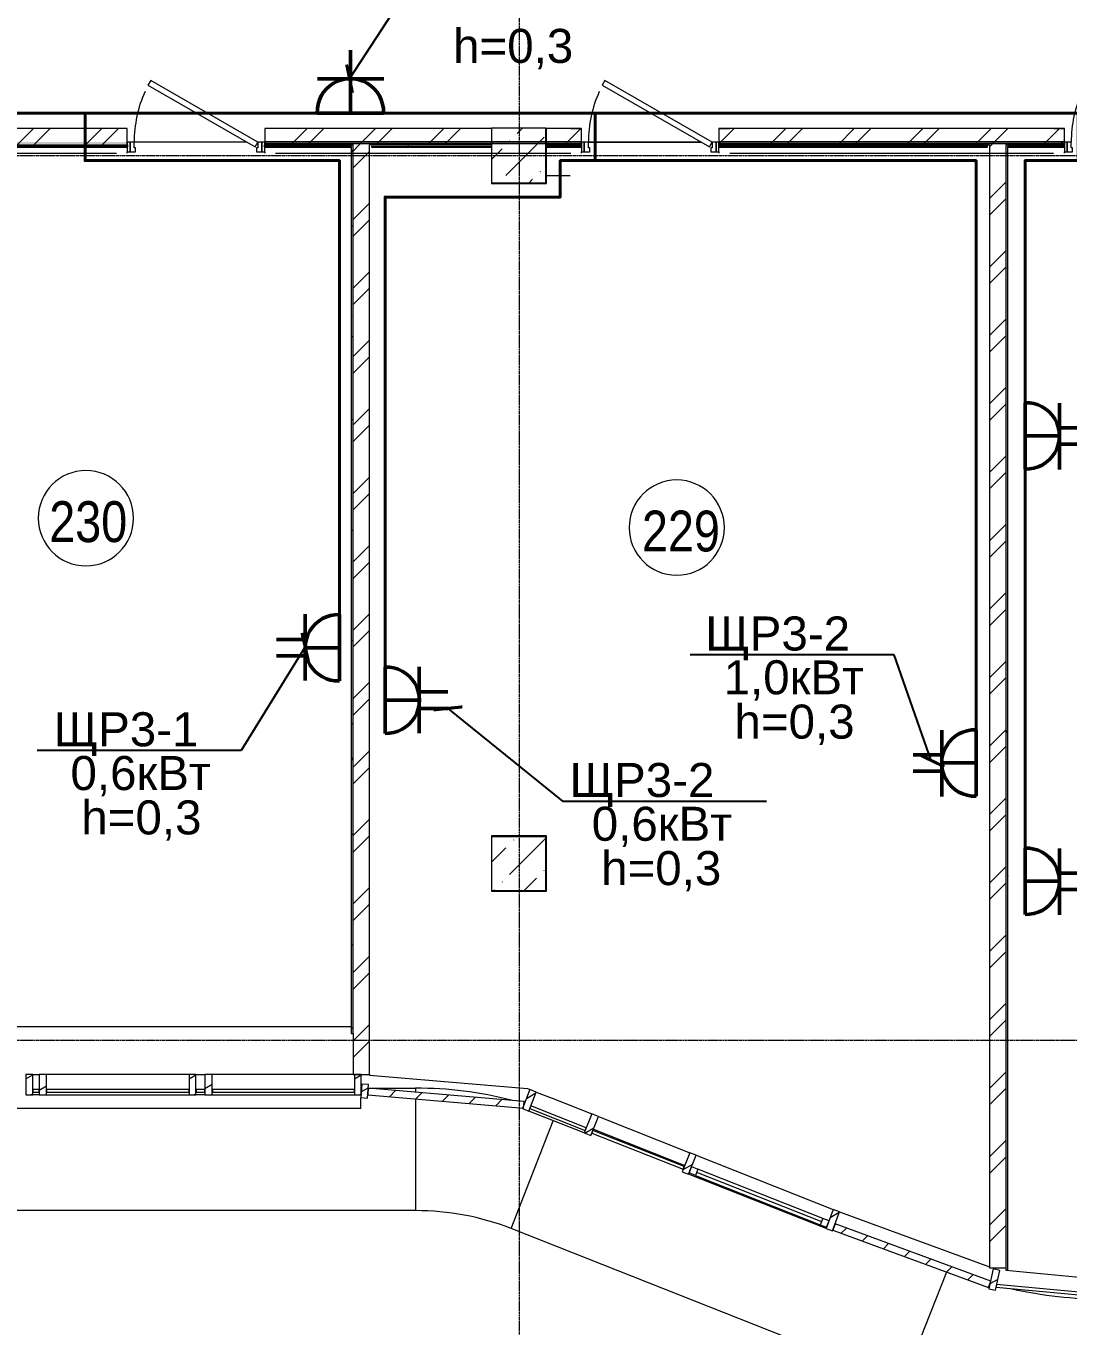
# Model space of a CAD drawing. Header units: metres. Extents: x 3659 to 143627, y -64119 to 51337.
# Drawn here: x 50438 to 58099, y -58883 to -49331 of the extents above; entities that cross this region are included whole.
import ezdxf

# ---------------------------------------------------------------- set-up
doc = ezdxf.new("R2010")
doc.units = ezdxf.units.M
doc.linetypes.add('ADSK_Линия сетки', pattern=[21, 12, -3, 3, -3])
for name, color, linetype, lineweight in [('A-AREA-IDEN', 7, 'Continuous', 9), ('A-DETL-MBND', 7, 'Continuous', 5), ('A-DETL-THIN', 7, 'Continuous', 5), ('A-DOOR', 7, 'Continuous', 5), ('A-DOOR-FRAM', 7, 'Continuous', 13), ('A-FLOR', 7, 'Continuous', 5), ('A-GLAZ', 7, 'Continuous', 5), ('A-GLAZ-CURT', 7, 'Continuous', 5), ('A-GLAZ-CWMG', 7, 'Continuous', 5), ('A-GLAZ-SILL', 7, 'Continuous', 5), ('A-WALL', 7, 'Continuous', 5), ('A-WALL-PATT', 7, 'Continuous', 18), ('I-WALL', 7, 'Continuous', 5), ('S-COLS', 7, 'Continuous', 5), ('S-GRID', 7, 'Continuous', 9), ('Освещение', 1, 'Continuous', 50), ('Эл-свет раб.', 5, 'Continuous', 50), ('ЭЛ.сети', 5, 'Continuous', 100), ('ЭОМ', 7, 'Continuous', 40)]:
    doc.layers.add(name, color=color, linetype=linetype, lineweight=lineweight)
doc.styles.add('GOST Common_I_1', font='ARIALN.TTF', dxfattribs={"height": 300})
doc.styles.add('STYLE1', font='arial.ttf', dxfattribs={"height": 250})
doc.styles.add('ГОСТ 2.304', font='CS_Gost2304.shx', dxfattribs={"width": 0.85})
doc.dimstyles.new('СПДС', dxfattribs={"dimscale": 100, "dimtxt": 2.5, "dimasz": 2.5, "dimexe": 1.25, "dimexo": 0.625, "dimtad": 1, "dimdec": 0, "dimrnd": 0.001, "dimtxsty": 'ГОСТ 2.304', "dimblk": 'OBLIQUE', "dimcen": 2.5, "dimdle": 2, "dimadec": 0, "dimazin": 2, "dimtfac": 0.75, "dimtdec": 0, "dimtmove": 1, "dimatfit": 3, "dimfxl": 1, "dimtolj": 1, "dimarcsym": 1})
pattern_1 = [(45, (0, 0), (84.19025, 308.69666), [396.875, -79.375, 3.353, -76.022])]
pattern_2 = [(45, (0, 0), (-251.4472, 251.4472), []), (45, (0, 381), (-251.4472, 251.4472), [])]
pattern_3 = [(30, (0, 0), (-60, 103.92305), [])]
pattern_4 = [(0, (0, 0), (812.8, 203.2), [33.528, -576.072, 33.528, -576.072, -3251.2]), (0, (0, 0), (812.8, 203.2), [-1219.2, 33.528, -1185.672, 33.528, -576.072, -1422.4]), (0, (0, 0), (812.8, 203.2), [-3048, 33.528, -372.872, 33.528, -982.472]), (120, (304.8, 101.6), (-582.37636, 602.30545), [33.528, -576.072, 33.528, -576.072, -3251.2]), (120, (304.8, 101.6), (-582.37636, 602.30545), [-1219.2, 33.528, -1185.672, 33.528, -576.072, -1422.4]), (120, (304.8, 101.6), (-582.37636, 602.30545), [-3048, 33.528, -372.872, 33.528, -982.472]), (240, (406.4, 508), (-230.42364, -805.50545), [33.528, -576.072, 33.528, -576.072, -3251.2]), (240, (406.4, 508), (-230.42364, -805.50545), [-1219.2, 33.528, -1185.672, 33.528, -576.072, -1422.4]), (240, (406.4, 508), (-230.42364, -805.50545), [-3048, 33.528, -372.872, 33.528, -982.472])]
pattern_5 = [(0, (7e-11, -700), (812.8, 203.2), [33.528, -576.072, 33.528, -576.072, -3251.2]), (0, (7e-11, -700), (812.8, 203.2), [-1219.2, 33.528, -1185.672, 33.528, -576.072, -1422.4]), (0, (7e-11, -700), (812.8, 203.2), [-3048, 33.528, -372.872, 33.528, -982.472]), (120, (304.8, -598.4), (-582.37636, 602.30545), [33.528, -576.072, 33.528, -576.072, -3251.2]), (120, (304.8, -598.4), (-582.37636, 602.30545), [-1219.2, 33.528, -1185.672, 33.528, -576.072, -1422.4]), (120, (304.8, -598.4), (-582.37636, 602.30545), [-3048, 33.528, -372.872, 33.528, -982.472]), (240, (406.4, -192), (-230.42364, -805.50545), [33.528, -576.072, 33.528, -576.072, -3251.2]), (240, (406.4, -192), (-230.42364, -805.50545), [-1219.2, 33.528, -1185.672, 33.528, -576.072, -1422.4]), (240, (406.4, -192), (-230.42364, -805.50545), [-3048, 33.528, -372.872, 33.528, -982.472])]

# ---------------------------------------------------------------- blocks, each defined once
blk = doc.blocks.new('КДП АПК - КР_rvt-1-2 этаж')
at = {"layer": 'S-COLS', "lineweight": 20}
h = blk.add_hatch(dxfattribs=at)
h.set_pattern_fill('FP_137', color=256, style=0, pattern_type=2)
h.set_pattern_definition(pattern_1)
h.paths.add_polyline_path([(53862.7, -49845.6), (54262.7, -49845.6), (54262.7, -49445.6), (53862.7, -49445.6), (53862.7, -49686.5)], flags=0)
h = blk.add_hatch(dxfattribs=at)
h.set_pattern_fill('FP_137', color=256, style=0, pattern_type=2)
h.set_pattern_definition(pattern_1)
h.paths.add_polyline_path([(53862.7, -55045.6), (54262.7, -55045.6), (54262.7, -54645.6), (53862.7, -54645.6)], flags=0)
at = {"layer": 'A-FLOR', "lineweight": 20}
blk.add_line((54442.7, -49795.6), (54262.7, -49795.6), dxfattribs=at)
at = {"layer": 'S-COLS', "lineweight": 20}
for p, q in [((54262.7, -49445.6), (53862.7, -49445.6)), ((53862.7, -49445.6), (53862.7, -49845.6)), ((54262.7, -49845.6), (54262.7, -49445.6)), ((53862.7, -49845.6), (54262.7, -49845.6)), ((54262.7, -54645.6), (53862.7, -54645.6)), ((53862.7, -54645.6), (53862.7, -55045.6)), ((54262.7, -55045.6), (54262.7, -54645.6)), ((53862.7, -55045.6), (54262.7, -55045.6))]:
    blk.add_line(p, q, dxfattribs=at)
blk = doc.blocks.new('Прямоугольный импост - 50 x 150мм-1631812-2 этаж')
at = {"layer": 'A-GLAZ-CWMG'}
h = blk.add_hatch(dxfattribs=at)
h.set_pattern_fill('FP_32', color=256, style=0, pattern_type=2)
h.set_pattern_definition([(330, (-52902.65, -57155.64), (60, 103.92305), [])])
h.paths.add_polyline_path([(-50, 30), (0, 30), (0, -120), (-50, -120)], flags=0)
at = {"layer": 'A-GLAZ-CWMG', "lineweight": 18}
for p, q in [((-50, 30), (0, 30)), ((-50, -120), (-50, 30)), ((0, 30), (0, -120)), ((0, -120), (-50, -120))]:
    blk.add_line(p, q, dxfattribs=at)
blk = doc.blocks.new('Системная панель - С остеклением-1632622-2 этаж')
at = {"layer": 'A-GLAZ-CURT', "lineweight": 13}
for p, q in [((52852.7, -57145.6), (51807.8, -57145.6)), ((51807.8, -57145.6), (51807.8, -57165.6)), ((51807.8, -57165.6), (52852.7, -57165.6)), ((52852.7, -57165.6), (52852.7, -57145.6))]:
    blk.add_line(p, q, dxfattribs=at)
blk = doc.blocks.new('Системная панель - С остеклением-1632623-2 этаж')
at = {"layer": 'A-GLAZ-CURT', "lineweight": 13}
for p, q in [((51753, -57145.6), (51687.7, -57145.6)), ((51687.7, -57145.6), (51687.7, -57165.6)), ((51687.7, -57165.6), (51753, -57165.6)), ((51753, -57165.6), (51753, -57145.6))]:
    blk.add_line(p, q, dxfattribs=at)
blk = doc.blocks.new('Системная панель - С остеклением-1628227-2 этаж')
at = {"layer": 'A-GLAZ-CURT', "lineweight": 13}
for p, q in [((51637.7, -57145.6), (50589.1, -57145.6)), ((50589.1, -57145.6), (50589.1, -57165.6)), ((50589.1, -57165.6), (51637.7, -57165.6)), ((51637.7, -57165.6), (51637.7, -57145.6))]:
    blk.add_line(p, q, dxfattribs=at)
blk = doc.blocks.new('Системная панель - С остеклением-1628228-2 этаж')
at = {"layer": 'A-GLAZ-CURT', "lineweight": 13}
for p, q in [((50534.4, -57145.6), (50487.7, -57145.6)), ((50487.7, -57145.6), (50487.7, -57165.6)), ((50487.7, -57165.6), (50534.4, -57165.6)), ((50534.4, -57165.6), (50534.4, -57145.6))]:
    blk.add_line(p, q, dxfattribs=at)
blk = doc.blocks.new('Системная панель - С остеклением-1636951-2 этаж')
at = {"layer": 'A-GLAZ-CURT', "lineweight": 13}
for p, q in [((54605.9, -57447.1), (54598.5, -57465.7)), ((54598.5, -57465.7), (55269.9, -57730.7)), ((55277.3, -57712.1), (54605.9, -57447.1)), ((55269.9, -57730.7), (55277.3, -57712.1))]:
    blk.add_line(p, q, dxfattribs=at)
blk = doc.blocks.new('Системная панель - С остеклением-1636952-2 этаж')
at = {"layer": 'A-GLAZ-CURT', "lineweight": 13}
for p, q in [((54148.4, -57266.5), (54141.1, -57285.1)), ((54141.1, -57285.1), (54549.8, -57446.5)), ((54557.1, -57427.9), (54148.4, -57266.5)), ((54549.8, -57446.5), (54557.1, -57427.9))]:
    blk.add_line(p, q, dxfattribs=at)
blk = doc.blocks.new('Прямоугольный импост - 50 x 150мм-1634062-2 этаж')
at = {"layer": 'A-GLAZ-CWMG'}
h = blk.add_hatch(dxfattribs=at)
h.set_pattern_fill('FP_71', color=256, style=0, pattern_type=2)
h.set_pattern_definition([(231.541, (71342.8, -33395.29), (93.96641, -74.63453), [])])
h.paths.add_polyline_path([(-50, 30), (-50, -120), (0, -120), (0, 30)], flags=0)
at = {"layer": 'A-GLAZ-CWMG', "lineweight": 18}
for p, q in [((-50, 30), (-50, -120)), ((0, 30), (-50, 30)), ((0, -120), (0, 30)), ((-50, -120), (0, -120))]:
    blk.add_line(p, q, dxfattribs=at)
blk = doc.blocks.new('M_Тент витража777 - M_Тент витража одинарное справо-2392831-2 этаж')
at = {"layer": 'A-GLAZ', "lineweight": 13}
for p, q in [((-543.4, -20), (-543.4, 30)), ((-543.4, 30), (-493.4, 30)), ((-543.4, 30), (-543.4, -20)), ((-493.4, 30), (-493.4, -20)), ((-493.4, 4.6), (493.4, 4.6)), ((493.4, 30), (493.4, -20)), ((543.4, 30), (493.4, 30)), ((543.4, -20), (543.4, 30)), ((543.4, -20), (543.4, 30)), ((-493.4, -20), (-543.4, -20)), ((493.4, -20), (543.4, -20))]:
    blk.add_line(p, q, dxfattribs=at)
at = {"layer": 'A-GLAZ'}
for p, q in [((493.4, 30), (-493.4, 30)), ((-493.4, -20), (493.4, -20))]:
    blk.add_line(p, q, dxfattribs=at)
blk = doc.blocks.new('Прямоугольный импост - 50 x 150мм-1633934-2 этаж')
at = {"layer": 'A-GLAZ-CWMG'}
h = blk.add_hatch(dxfattribs=at)
h.set_pattern_fill('FP_72', color=256, style=0, pattern_type=2)
h.set_pattern_definition([(308.459, (-72631.4, -33395.29), (93.96641, 74.63453), [])])
h.paths.add_polyline_path([(25, 30), (25, -120), (-25, -120), (-25, 30)], flags=0)
at = {"layer": 'A-GLAZ-CWMG', "lineweight": 18}
for p, q in [((-25, 30), (25, 30)), ((-25, -120), (-25, 30)), ((25, 30), (25, -120)), ((25, -120), (-25, -120))]:
    blk.add_line(p, q, dxfattribs=at)
blk = doc.blocks.new('Прямоугольный импост - 50 x 150мм-1636688-2 этаж')
at = {"layer": 'A-DETL-MBND'}
for p, q in [((55364.2, -57628.2), (56372.4, -58026.2)), ((56320, -58166.7), (55309.1, -57767.7)), ((56331, -58138.8), (56320, -58166.7))]:
    blk.add_line(p, q, dxfattribs=at)
blk = doc.blocks.new('Системная панель - Сплошная-1637791-2 этаж')
at = {"layer": 'A-GLAZ-CURT'}
h = blk.add_hatch(dxfattribs=at)
h.set_pattern_fill('FP_131', color=256, style=0, pattern_type=2)
h.set_pattern_definition([(65.185, (-73592.4, 35131.55), (-136.15015, 62.95346), [])])
h.paths.add_polyline_path([(610.4, -25), (610.4, 25), (-610.4, 25), (-610.4, -25)], flags=0)
at = {"layer": 'A-GLAZ-CURT', "lineweight": 13}
for p, q in [((610.4, 25), (-610.4, 25)), ((-610.4, 25), (-610.4, -25)), ((610.4, -25), (610.4, 25)), ((-610.4, -25), (610.4, -25))]:
    blk.add_line(p, q, dxfattribs=at)
blk = doc.blocks.new('Системная панель - С остеклением-1637792-2 этаж')
at = {"layer": 'A-GLAZ-CURT', "lineweight": 13}
for p, q in [((610.5, 10), (-610.5, 10)), ((-610.5, 10), (-610.5, -10)), ((610.5, -10), (610.5, 10)), ((-610.5, -10), (610.5, -10))]:
    blk.add_line(p, q, dxfattribs=at)
blk = doc.blocks.new('Прямоугольный импост - 50 x 150мм-1636915-2 этаж')
at = {"layer": 'A-GLAZ-CWMG'}
h = blk.add_hatch(dxfattribs=at)
h.set_pattern_fill('FP_133', color=256, style=0, pattern_type=2)
h.set_pattern_definition([(317.26, (-69049.9, -44453.31), (81.4407, 88.13292), [])])
h.paths.add_polyline_path([(25, 30), (25, -120), (-25, -120), (-25, 30)], flags=0)
at = {"layer": 'A-GLAZ-CWMG', "lineweight": 18}
for p, q in [((-25, 30), (25, 30)), ((-25, -120), (-25, 30)), ((25, 30), (25, -120)), ((25, -120), (-25, -120))]:
    blk.add_line(p, q, dxfattribs=at)
blk = doc.blocks.new('Системная панель - Сплошная-1691955-2 этаж')
at = {"layer": 'A-GLAZ-CURT'}
h = blk.add_hatch(dxfattribs=at)
h.set_pattern_fill('FP_134', color=256, style=0, pattern_type=2)
h.set_pattern_definition([(49.869, (-58187.87, 52459.22), (-114.68592, 96.6806), [])])
h.paths.add_polyline_path([(575, -25), (575, 25), (-575, 25), (-575, -25), (497.6, -25)], flags=0)
at = {"layer": 'A-GLAZ-CURT', "lineweight": 13}
for p, q in [((575, 25), (-575, 25)), ((-575, 25), (-575, -25)), ((575, -25), (575, 25)), ((-575, -25), (575, -25))]:
    blk.add_line(p, q, dxfattribs=at)
blk = doc.blocks.new('Прямоугольный импост - 50 x 100мм-1691953-2 этаж')
at = {"layer": 'A-GLAZ-CWMG'}
h = blk.add_hatch(dxfattribs=at)
h.set_pattern_fill('FP_135', color=256, style=0, pattern_type=2)
h.set_pattern_definition([(325.131, (-57587.91, -52459.22), (68.60425, 98.45536), [])])
h.paths.add_polyline_path([(25, 50), (25, -50), (-25, -50), (-25, 50)], flags=0)
at = {"layer": 'A-GLAZ-CWMG', "lineweight": 18}
for p, q in [((-25, 50), (25, 50)), ((-25, -50), (-25, 50)), ((25, 50), (25, -50)), ((25, -50), (-25, -50))]:
    blk.add_line(p, q, dxfattribs=at)
blk = doc.blocks.new('AC-Подоконники1 - ПВХ 6-2304218-2 этаж')
at = {"layer": 'A-GLAZ-SILL'}
for p, q in [((1320, -350), (1320, 0)), ((-1305, -350), (1320, -350))]:
    blk.add_line(p, q, dxfattribs=at)
blk = doc.blocks.new('AC_Дверь_Однопольная_ДеревяннаяВнутренняя_ГОСТ6629-88 - ДГ 21-10Л-2270753-2 этаж')
at = {"layer": 'A-DOOR', "lineweight": 13}
for p, q in [((-333.1, 495), (-353.1, 460.4)), ((455, 40), (-333.1, 495)), ((-353.1, 460.4), (435, 5.4)), ((435, 5.4), (455, 40))]:
    blk.add_line(p, q, dxfattribs=at)
at = {"layer": 'A-DOOR', "lineweight": 18}
for p, q in [((-485, 40), (-505, 40)), ((-505, 40), (-505, -30)), ((-485, -30), (-485, 40)), ((505, 40), (485, 40)), ((485, 40), (485, -30)), ((505, -30), (505, 40)), ((-505, -30), (-485, -30)), ((485, -30), (505, -30))]:
    blk.add_line(p, q, dxfattribs=at)
at = {"layer": 'A-DOOR'}
blk.add_arc((455, 40), 910, 155.73648, 180, dxfattribs=at)
at = {"layer": 'A-DOOR-FRAM'}
for p, q in [((-455, 40), (-485, 40)), ((-485, 40), (-485, -30)), ((-455, 0), (-455, 40)), ((-445, 0), (-455, 0)), ((-445, -30), (-445, 0)), ((455, 0), (445, 0)), ((445, 0), (445, -30)), ((485, 40), (455, 40)), ((455, 40), (455, 0)), ((485, -30), (485, 40)), ((-485, -30), (-445, -30)), ((445, -30), (485, -30))]:
    blk.add_line(p, q, dxfattribs=at)
blk = doc.blocks.new('Розетка штепсельная с заземляющим контактом скрытой установки IP20')
at = {"layer": 'Эл-свет раб.', "ltscale": 0.3}
for p, q in [((191574.8, -246568.3), (191574.8, -246105.7)), ((191816.2, -246316.2), (191328.6, -246316.2)), ((191818.7, -246568.3), (191331, -246568.3))]:
    blk.add_line(p, q, dxfattribs=at)
at = {"layer": 'Эл-свет раб.', "ltscale": 0.3, "extrusion": (0, 0, -1)}
blk.add_ellipse((191574.8, -246560.1), major_axis=(-172.5, 172.5), ratio=1, start_param=5.464002, end_param=8.673165, dxfattribs=at)
blk = doc.blocks.new('_Oblique')
at = {"color": 0, "linetype": 'ByBlock', "lineweight": -2}
blk.add_line((-0.5, -0.5), (0.5, 0.5), dxfattribs=at)
blk = doc.blocks.new('двойная розетка штепсельная с заземляющим контактом скрытой установки IP20')
at = {"layer": 'Эл-свет раб.', "ltscale": 0.3}
for p, q in [((242830.7, -163233.1), (242830.7, -163443.7)), ((242951.4, -163233.1), (242951.4, -163443.7)), ((243132.4, -163443.7), (242644.8, -163443.7)), ((242891.1, -163695.8), (242891.1, -163443.6)), ((243134.9, -163695.8), (242647.2, -163695.8))]:
    blk.add_line(p, q, dxfattribs=at)
at = {"layer": 'Эл-свет раб.', "ltscale": 0.3, "extrusion": (0, 0, -1)}
blk.add_ellipse((242891.1, -163687.5), major_axis=(-172.5, 172.5), ratio=1, start_param=5.464002, end_param=8.673165, dxfattribs=at)
blk = doc.blocks.new('ПСС_Марка_помещения - Имя_2_5мм-224473-2 этаж')
at = {"layer": 'A-AREA-IDEN'}
for start, end in [(360, 180), (180, 360)]:
    blk.add_arc((-0.074, 0.039), 3.5, start, end, dxfattribs=at)

msp = doc.modelspace()

# ---------------------------------------------------------------- hatches: boundary and pattern name
at = {"layer": 'A-GLAZ-CWMG'}
h = msp.add_hatch(dxfattribs=at)
h.set_pattern_fill('FP_31', color=256, style=0, pattern_type=2)
h.set_pattern_definition(pattern_3)
h.paths.add_polyline_path([(50437.6532, -57185.621), (50487.6532, -57185.621), (50487.6532, -57035.621), (50437.6532, -57035.621)], flags=0)
h = msp.add_hatch(dxfattribs=at)
h.set_pattern_fill('FP_31', color=256, style=0, pattern_type=2)
h.set_pattern_definition(pattern_3)
h.paths.add_polyline_path([(50589.1368, -57185.621), (50589.1368, -57035.621), (50534.405, -57035.621), (50534.405, -57185.621)], flags=0)
h = msp.add_hatch(dxfattribs=at)
h.set_pattern_fill('FP_31', color=256, style=0, pattern_type=2)
h.set_pattern_definition(pattern_3)
h.paths.add_polyline_path([(51637.6532, -57185.621), (51687.6532, -57185.621), (51687.6532, -57035.621), (51637.6532, -57035.621)], flags=0)
h = msp.add_hatch(dxfattribs=at)
h.set_pattern_fill('FP_31', color=256, style=0, pattern_type=2)
h.set_pattern_definition(pattern_3)
h.paths.add_polyline_path([(51753.0357, -57185.621), (51807.7675, -57185.621), (51807.7675, -57035.621), (51753.0357, -57035.621)], flags=0)
h = msp.add_hatch(dxfattribs=at)
h.set_pattern_fill('FP_31', color=256, style=0, pattern_type=2)
h.set_pattern_definition(pattern_3)
h.paths.add_polyline_path([(54591.2002, -57484.3052), (54646.2751, -57344.7819), (54597.5318, -57325.5411), (54542.4568, -57465.0644)], flags=0)
h = msp.add_hatch(dxfattribs=at)
h.set_pattern_fill('FP_31', color=256, style=0, pattern_type=2)
h.set_pattern_definition(pattern_3)
h.paths.add_polyline_path([(56367.5884, -58184.2296), (56419.3453, -58043.4417), (56372.416, -58026.1894), (56320.6591, -58166.9773)], flags=0)
at = {"layer": 'A-WALL-PATT', "lineweight": 5}
h = msp.add_hatch(dxfattribs=at)
h.set_pattern_fill('FP_1', color=256, style=0, pattern_type=2)
h.set_pattern_definition(pattern_2)
h.paths.add_polyline_path([(48262.6532, -50205.6443), (51182.6532, -50205.6443), (51182.6532, -50085.6443), (48262.6532, -50085.6443)], flags=0)
h.paths.add_polyline_path([(53862.6532, -50205.6443), (53862.6532, -50085.6443), (52192.6532, -50085.6443), (52192.6532, -50205.6443), (53661.1125, -50205.6443)], flags=0)
h = msp.add_hatch(dxfattribs=at)
h.set_pattern_fill('FP_1', color=256, style=0, pattern_type=2)
h.set_pattern_definition(pattern_2)
h.paths.add_polyline_path([(59839.3514, -50205.6443), (59862.6532, -50205.6443), (59862.6532, -50085.6443), (59082.6532, -50085.6443), (59082.6532, -50205.6443)], flags=0)
h.paths.add_polyline_path([(54262.6532, -50205.6443), (54522.6532, -50205.6443), (54522.6532, -50085.6443), (54262.6532, -50085.6443)], flags=0)
h.paths.add_polyline_path([(57654.6532, -50205.6443), (58072.6532, -50205.6443), (58072.6532, -50085.6443), (55532.6532, -50085.6443), (55532.6532, -50205.6443), (57642.6532, -50205.6443)], flags=0)
h = msp.add_hatch(dxfattribs=at)
h.set_pattern_fill('FP_40', color=256, style=0, pattern_type=2)
h.set_pattern_definition(pattern_5)
h.paths.add_polyline_path([(35862.6532, -50185.6443), (38522.6532, -50185.6443), (38522.6532, -50182.6443), (35862.6532, -50182.6443)], flags=0)
h.paths.add_polyline_path([(44462.2868, -50185.6443), (45652.6532, -50185.6443), (45652.6532, -50182.6443), (44462.2868, -50182.6443)], flags=0)
h.paths.add_polyline_path([(43364.0475, -50185.6443), (43452.2868, -50185.6443), (43452.2868, -50182.6443), (39532.6532, -50182.6443), (39532.6532, -50185.6443), (41304.6345, -50185.6443)], flags=0)
h.paths.add_polyline_path([(46662.6532, -50185.6443), (51182.6532, -50185.6443), (51182.6532, -50182.6443), (46662.6532, -50182.6443)], flags=0)
h.paths.add_polyline_path([(55532.6532, -50185.6443), (58072.6532, -50185.6443), (58072.6532, -50182.6443), (55532.6532, -50182.6443)], flags=0)
h.paths.add_polyline_path([(52192.6532, -50185.6443), (54522.6532, -50185.6443), (54522.6532, -50182.6443), (52192.6532, -50182.6443)], flags=0)
h.paths.add_polyline_path([(59082.6532, -50185.6443), (62047.6532, -50185.6443), (62047.6532, -50182.6443), (59082.6532, -50182.6443)], flags=0)
h.paths.add_polyline_path([(64987.8839, -50185.6443), (66522.6532, -50185.6443), (66522.6532, -50182.6443), (63057.6532, -50182.6443), (63057.6532, -50185.6443), (63958.1774, -50185.6443)], flags=0)
h.paths.add_polyline_path([(70136.4163, -50185.6443), (70202.6532, -50185.6443), (70202.6532, -50182.6443), (67532.6532, -50182.6443), (67532.6532, -50185.6443), (68077.0034, -50185.6443)], flags=0)
h.paths.add_polyline_path([(71212.6532, -50185.6443), (74557.6532, -50185.6443), (74557.6532, -50182.6443), (71212.6532, -50182.6443)], flags=0)
h.paths.add_polyline_path([(75567.6532, -50185.6443), (78260.6663, -50185.6443), (78260.6663, -50182.6443), (75567.6532, -50182.6443)], flags=0)
h = msp.add_hatch(dxfattribs=at)
h.set_pattern_fill('FP_40', color=256, style=0, pattern_type=2)
h.set_pattern_definition(pattern_5)
h.paths.add_polyline_path([(35875.1532, -50198.1443), (38522.6532, -50198.1443), (38522.6532, -50185.6443), (35875.1532, -50185.6443)], flags=0)
h.paths.add_polyline_path([(39532.6532, -50198.1443), (43452.2868, -50198.1443), (43452.2868, -50185.6443), (39532.6532, -50185.6443)], flags=0)
h.paths.add_polyline_path([(44462.2868, -50198.1443), (45652.6532, -50198.1443), (45652.6532, -50185.6443), (44462.2868, -50185.6443)], flags=0)
h.paths.add_polyline_path([(47482.8735, -50198.1443), (51182.6532, -50198.1443), (51182.6532, -50185.6443), (46662.6532, -50185.6443), (46662.6532, -50198.1443)], flags=0)
h.paths.add_polyline_path([(52192.6532, -50198.1443), (54522.6532, -50198.1443), (54522.6532, -50185.6443), (52192.6532, -50185.6443)], flags=0)
h.paths.add_polyline_path([(55532.6532, -50198.1443), (58072.6532, -50198.1443), (58072.6532, -50185.6443), (55532.6532, -50185.6443)], flags=0)
h.paths.add_polyline_path([(59082.6532, -50198.1443), (62047.6532, -50198.1443), (62047.6532, -50185.6443), (59082.6532, -50185.6443)], flags=0)
h.paths.add_polyline_path([(63057.6532, -50198.1443), (66522.6532, -50198.1443), (66522.6532, -50185.6443), (63057.6532, -50185.6443)], flags=0)
h.paths.add_polyline_path([(67532.6532, -50198.1443), (70202.6532, -50198.1443), (70202.6532, -50185.6443), (67532.6532, -50185.6443)], flags=0)
h.paths.add_polyline_path([(75567.6532, -50198.1443), (78262.6532, -50198.1443), (78262.6532, -50185.6443), (75567.6532, -50185.6443)], flags=0)
h.paths.add_polyline_path([(74557.6532, -50198.1443), (74557.6532, -50185.6443), (71212.6532, -50185.6443), (71212.6532, -50198.1443), (74255.2423, -50198.1443)], flags=0)
h = msp.add_hatch(dxfattribs=at)
h.set_pattern_fill('FP_40', color=256, style=0, pattern_type=2)
h.set_pattern_definition(pattern_4)
h.paths.add_polyline_path([(52189.6532, -50217.6443), (52842.6532, -50217.6443), (52842.6532, -50205.6443), (52189.6532, -50205.6443)], flags=0)
h.paths.add_polyline_path([(51185.6532, -50217.6443), (51185.6532, -50205.6443), (48262.6532, -50205.6443), (48262.6532, -50217.6443), (49542.2865, -50217.6443)], flags=0)
h = msp.add_hatch(dxfattribs=at)
h.set_pattern_fill('FP_40', color=256, style=0, pattern_type=2)
h.set_pattern_definition(pattern_4)
h.paths.add_polyline_path([(52830.6532, -50220.6443), (52830.6532, -50217.6443), (52189.6532, -50217.6443), (52189.6532, -50220.6443), (52827.6532, -50220.6443)], flags=0)
h.paths.add_polyline_path([(51185.6532, -50220.6443), (51185.6532, -50217.6443), (48265.6532, -50217.6443), (48265.6532, -50220.6443), (49542.2865, -50220.6443)], flags=0)
h = msp.add_hatch(dxfattribs=at)
h.set_pattern_fill('FP_40', color=256, style=0, pattern_type=2)
h.set_pattern_definition(pattern_4)
h.paths.add_polyline_path([(52830.6532, -56734.1443), (52830.6532, -50220.6443), (52827.6532, -50220.6443), (52827.6532, -56734.1443)], flags=0)
h = msp.add_hatch(dxfattribs=at)
h.set_pattern_fill('FP_40', color=256, style=0, pattern_type=2)
h.set_pattern_definition(pattern_4)
h.paths.add_polyline_path([(52842.6532, -56734.1443), (52842.6532, -50217.6443), (52830.6532, -50217.6443), (52830.6532, -56734.1443)], flags=0)
h = msp.add_hatch(dxfattribs=at)
h.set_pattern_fill('FP_1', color=256, style=0, pattern_type=2)
h.set_pattern_definition(pattern_2)
h.paths.add_polyline_path([(52962.6532, -57035.621), (52962.6532, -50205.6443), (52842.6532, -50205.6443), (52842.6532, -57035.621)], flags=0)
h = msp.add_hatch(dxfattribs=at)
h.set_pattern_fill('FP_40', color=256, style=0, pattern_type=2)
h.set_pattern_definition(pattern_4)
h.paths.add_polyline_path([(53661.1125, -50217.6443), (53862.6532, -50217.6443), (53862.6532, -50205.6443), (52974.6532, -50205.6443), (52974.6532, -50217.6443), (52977.6532, -50217.6443)], flags=0)
h = msp.add_hatch(dxfattribs=at)
h.set_pattern_fill('FP_40', color=256, style=0, pattern_type=2)
h.set_pattern_definition(pattern_4)
h.paths.add_polyline_path([(53862.6532, -50488.6443), (53862.6532, -50220.6443), (53859.6532, -50220.6443), (53859.6532, -50488.6443)], flags=0)
h = msp.add_hatch(dxfattribs=at)
h.set_pattern_fill('FP_1', color=256, style=0, pattern_type=2)
h.set_pattern_definition(pattern_2)
h.paths.add_polyline_path([(57522.6532, -58455.6443), (57642.6532, -58455.6443), (57642.6532, -50205.6443), (57522.6532, -50205.6443), (57522.6532, -57275.8297)], flags=0)
h = msp.add_hatch(dxfattribs=at)
h.set_pattern_fill('FP_40', color=256, style=0, pattern_type=2)
h.set_pattern_definition(pattern_4)
h.paths.add_polyline_path([(57642.6532, -58474.2741), (57654.6532, -58474.2741), (57654.6532, -50205.6443), (57642.6532, -50205.6443), (57642.6532, -58455.6443)], flags=0)
h = msp.add_hatch(dxfattribs=at)
h.set_pattern_fill('FP_40', color=256, style=0, pattern_type=2)
h.set_pattern_definition(pattern_4)
h.paths.add_polyline_path([(57657.6532, -58474.2741), (57657.6532, -50217.6443), (57654.6532, -50217.6443), (57654.6532, -58474.2741)], flags=0)
h = msp.add_hatch(dxfattribs=at)
h.set_pattern_fill('FP_40', color=256, style=0, pattern_type=2)
h.set_pattern_definition(pattern_4)
h.paths.add_polyline_path([(53862.6532, -55285.6443), (54262.6532, -55285.6443), (54262.6532, -55282.6443), (53859.6532, -55282.6443), (53859.6532, -55285.6443)], flags=0)
h = msp.add_hatch(dxfattribs=at)
h.set_pattern_fill('FP_40', color=256, style=0, pattern_type=2)
h.set_pattern_definition(pattern_4)
h.paths.add_polyline_path([(53862.6532, -55688.6443), (53862.6532, -55285.6443), (53859.6532, -55285.6443), (53859.6532, -55688.6443)], flags=0)
h = msp.add_hatch(dxfattribs=at)
h.set_pattern_fill('FP_40', color=256, style=0, pattern_type=2)
h.set_pattern_definition(pattern_4)
h.paths.add_polyline_path([(54265.6532, -55685.6443), (54265.6532, -55282.6443), (54262.6532, -55282.6443), (54262.6532, -55685.6443)], flags=0)

# ---------------------------------------------------------------- linework, layer by layer
at = {"layer": 'A-DETL-MBND'}
for p, q in [((52902.6532, -57135.6443), (52904.3569, -57135.6443)), ((52962.4128, -57135.6443), (53302.111, -57135.6443)), ((53302.111, -57135.6443), (53302.111, -57164.581)), ((53302.111, -57214.7621), (53302.111, -58035.6443)), ((54099.1847, -57249.3743), (54101.0924, -57249.9308)), ((54004.0788, -58166.3749), (54313.6945, -57374.7635)), ((54609.5585, -57437.7974), (55280.9367, -57702.8151)), ((53302.111, -58035.6443), (32262.5984, -58028.0822)), ((56882.9594, -59302.773), (54004.0796, -58166.373)), ((57205.0545, -58486.7987), (56882.9594, -59302.773))]:
    msp.add_line(p, q, dxfattribs=at)
for centre, radius, start, end in [((53302.111, -59985.6443), 2850, 75.6643805, 90), ((53302.111, -59985.6443), 1950, 68.90081657, 90), ((58369.9839, -55535.6443), 3150, 257.44258645, 270)]:
    msp.add_arc(centre, radius, start, end, dxfattribs=at)
at = {"layer": 'A-DETL-THIN'}
msp.add_line((51062.6532, -57285.621), (32462.6532, -57285.621), dxfattribs=at)
at = {"layer": 'A-FLOR', "lineweight": 18}
for p, q in [((52062.6532, -50185.6443), (51232.6532, -50185.6443)), ((55402.6532, -50185.6443), (54572.6532, -50185.6443)), ((54572.6532, -50185.6443), (55402.6532, -50185.6443)), ((52962.6532, -57035.621), (52962.6532, -57040.2973)), ((52962.6532, -57040.2973), (54125.9522, -57139.3913)), ((54125.9522, -57139.3913), (54142.3105, -57145.8485)), ((54188.8183, -57164.2068), (54305.6822, -57210.3373)), ((54646.2751, -57344.7819), (55317.6533, -57609.7996)), ((56419.3453, -58043.4417), (57522.6532, -58449.0426)), ((57642.6532, -58474.2741), (58798.9385, -58581.3977))]:
    msp.add_line(p, q, dxfattribs=at)
at = {"layer": 'A-GLAZ-CWMG', "lineweight": 18}
for p, q in [((50487.6532, -57035.621), (50437.6532, -57035.621)), ((50437.6532, -57035.621), (50437.6532, -57185.621)), ((50487.6532, -57185.621), (50487.6532, -57035.621)), ((50589.1368, -57035.621), (50534.405, -57035.621)), ((50534.405, -57035.621), (50534.405, -57185.621)), ((50589.1368, -57185.621), (50589.1368, -57035.621)), ((51687.6532, -57035.621), (51637.6532, -57035.621)), ((51637.6532, -57035.621), (51637.6532, -57185.621)), ((51687.6532, -57185.621), (51687.6532, -57035.621)), ((51807.7675, -57035.621), (51753.0357, -57035.621)), ((51753.0357, -57035.621), (51753.0357, -57185.621)), ((51807.7675, -57185.621), (51807.7675, -57035.621)), ((50437.6532, -57185.621), (50487.6532, -57185.621)), ((50534.405, -57185.621), (50589.1368, -57185.621)), ((51637.6532, -57185.621), (51687.6532, -57185.621)), ((51753.0357, -57185.621), (51807.7675, -57185.621)), ((54597.5318, -57325.5411), (54542.4568, -57465.0644)), ((54591.2002, -57484.3052), (54646.2751, -57344.7819)), ((54646.2751, -57344.7819), (54597.5318, -57325.5411)), ((54542.4568, -57465.0644), (54591.2002, -57484.3052)), ((56372.416, -58026.1894), (56320.6591, -58166.9773)), ((56367.5884, -58184.2296), (56419.3453, -58043.4417)), ((56419.3453, -58043.4417), (56372.416, -58026.1894)), ((56320.6591, -58166.9773), (56367.5884, -58184.2296))]:
    msp.add_line(p, q, dxfattribs=at)
at = {"layer": 'A-GLAZ-CWMG'}
for p, q in [((50487.6532, -57035.621), (50534.405, -57035.621)), ((51637.6532, -57035.621), (50589.1368, -57035.621)), ((51687.6532, -57035.621), (51753.0357, -57035.621)), ((52842.6532, -57035.621), (51807.7675, -57035.621)), ((50534.405, -57185.621), (50487.6532, -57185.621)), ((50589.1368, -57185.621), (51637.6532, -57185.621)), ((51753.0357, -57185.621), (51687.6532, -57185.621)), ((51807.7675, -57185.621), (52852.6532, -57185.621)), ((54305.6822, -57210.3373), (54597.5318, -57325.5411)), ((54542.4568, -57465.0644), (54133.7433, -57303.7301))]:
    msp.add_line(p, q, dxfattribs=at)
at = {"layer": 'A-WALL', "lineweight": 18}
for p, q in [((51182.6532, -50085.6443), (48262.6532, -50085.6443)), ((51182.6532, -50205.6443), (51182.6532, -50085.6443)), ((53862.6532, -50085.6443), (52192.6532, -50085.6443)), ((52192.6532, -50085.6443), (52192.6532, -50205.6443)), ((53862.6532, -50485.6443), (53862.6532, -50085.6443)), ((54522.6532, -50085.6443), (54262.6532, -50085.6443)), ((54262.6532, -50085.6443), (54262.6532, -50205.6443)), ((54522.6532, -50205.6443), (54522.6532, -50085.6443)), ((58072.6532, -50085.6443), (55532.6532, -50085.6443)), ((55532.6532, -50085.6443), (55532.6532, -50205.6443)), ((58072.6532, -50205.6443), (58072.6532, -50085.6443)), ((48265.6532, -50220.6443), (51185.6532, -50220.6443)), ((51182.6532, -50185.6443), (51182.6532, -50182.6443)), ((51185.6532, -50220.6443), (51185.6532, -50205.6443)), ((52189.6532, -50205.6443), (52189.6532, -50220.6443)), ((52189.6532, -50220.6443), (52827.6532, -50220.6443)), ((54522.6532, -50182.6443), (52192.6532, -50182.6443)), ((52192.6532, -50182.6443), (52192.6532, -50185.6443)), ((52827.6532, -50220.6443), (52827.6532, -56734.1443)), ((52977.6532, -50220.6443), (53859.6532, -50220.6443)), ((53859.6532, -50220.6443), (53859.6532, -50488.6443)), ((54262.6532, -50205.6443), (54262.6532, -50485.6443)), ((54265.6532, -50488.6443), (54265.6532, -50220.6443)), ((54265.6532, -50220.6443), (54525.6532, -50220.6443)), ((54522.6532, -50185.6443), (54522.6532, -50182.6443)), ((54525.6532, -50220.6443), (54525.6532, -50205.6443)), ((55529.6532, -50205.6443), (55529.6532, -50220.6443)), ((55529.6532, -50220.6443), (57507.6532, -50220.6443)), ((58072.6532, -50182.6443), (55532.6532, -50182.6443)), ((55532.6532, -50182.6443), (55532.6532, -50185.6443)), ((57657.6532, -58474.2741), (57657.6532, -50220.6443)), ((57657.6532, -50220.6443), (58075.6532, -50220.6443)), ((58072.6532, -50185.6443), (58072.6532, -50182.6443)), ((58075.6532, -50220.6443), (58075.6532, -50205.6443)), ((46742.6532, -50265.6443), (51102.6532, -50265.6443)), ((51182.6532, -50265.6443), (51182.6532, -50255.6443)), ((52192.6532, -50255.6443), (52192.6532, -50265.6443)), ((52272.6532, -50265.6443), (54442.6532, -50265.6443)), ((54522.6532, -50265.6443), (54522.6532, -50255.6443)), ((55532.6532, -50255.6443), (55532.6532, -50265.6443)), ((55612.6532, -50265.6443), (57992.6532, -50265.6443)), ((58072.6532, -50265.6443), (58072.6532, -50255.6443)), ((53859.6532, -50488.6443), (54265.6532, -50488.6443)), ((54262.6532, -50485.6443), (53862.6532, -50485.6443)), ((54265.6532, -55282.6443), (53859.6532, -55282.6443)), ((53859.6532, -55282.6443), (53859.6532, -55688.6443)), ((53862.6532, -55285.6443), (54262.6532, -55285.6443)), ((53862.6532, -55685.6443), (53862.6532, -55285.6443)), ((54262.6532, -55285.6443), (54262.6532, -55685.6443)), ((54265.6532, -55688.6443), (54265.6532, -55282.6443)), ((54262.6532, -55685.6443), (53862.6532, -55685.6443)), ((53859.6532, -55688.6443), (54265.6532, -55688.6443)), ((52827.6532, -56734.1443), (52842.6532, -56734.1443)), ((52842.6532, -56734.1443), (52842.6532, -57035.621)), ((52842.6532, -57035.621), (52962.6532, -57035.621)), ((57522.6532, -58455.6443), (57642.6532, -58455.6443)), ((57642.6532, -58455.6443), (57642.6532, -58474.2741)), ((57642.6532, -58474.2741), (57657.6532, -58474.2741))]:
    msp.add_line(p, q, dxfattribs=at)
at = {"layer": 'A-WALL'}
for p, q in [((54442.6532, -50085.6443), (54522.6532, -50085.6443)), ((55532.6532, -50085.6443), (55612.6532, -50085.6443)), ((57992.6532, -50085.6443), (58072.6532, -50085.6443)), ((48262.6532, -50205.6443), (51182.6532, -50205.6443)), ((51185.6532, -50217.6443), (48262.6532, -50217.6443)), ((52830.6532, -50217.6443), (52189.6532, -50217.6443)), ((54522.6532, -50185.6443), (52192.6532, -50185.6443)), ((54522.6532, -50198.1443), (52192.6532, -50198.1443)), ((52192.6532, -50205.6443), (52842.6532, -50205.6443)), ((52830.6532, -56734.1443), (52830.6532, -50217.6443)), ((52842.6532, -56734.1443), (52842.6532, -50205.6443)), ((52962.6532, -57035.621), (52962.6532, -50205.6443)), ((53862.6532, -50205.6443), (52962.6532, -50205.6443)), ((53862.6532, -50217.6443), (52974.6532, -50217.6443)), ((54262.6532, -50205.6443), (54522.6532, -50205.6443)), ((54522.6532, -50205.6443), (54262.6532, -50205.6443)), ((54525.6532, -50217.6443), (54262.6532, -50217.6443)), ((57510.6532, -50217.6443), (55529.6532, -50217.6443)), ((58072.6532, -50185.6443), (55532.6532, -50185.6443)), ((58072.6532, -50198.1443), (55532.6532, -50198.1443)), ((55532.6532, -50205.6443), (57522.6532, -50205.6443)), ((57522.6532, -50205.6443), (55532.6532, -50205.6443)), ((57522.6532, -50205.6443), (57522.6532, -58455.6443)), ((57642.6532, -50205.6443), (58072.6532, -50205.6443)), ((57642.6532, -50205.6443), (57642.6532, -58455.6443)), ((58072.6532, -50205.6443), (57642.6532, -50205.6443)), ((57654.6532, -50217.6443), (57654.6532, -58474.2741)), ((58075.6532, -50217.6443), (57654.6532, -50217.6443))]:
    msp.add_line(p, q, dxfattribs=at)
at = {"layer": 'I-WALL'}
for q in [(52900.5313, -57205.6446), (49287.6532, -57285.621)]:
    msp.add_line((52900.5313, -57285.621), q, dxfattribs=at)
at = {"layer": 'S-GRID', "linetype": 'ADSK_Линия сетки'}
for p, q in [((54062.6532, -39335.6443), (54062.6532, -63301.3643)), ((95007.6236, -50285.6443), (30504.6406, -50285.6443)), ((95007.6236, -56785.6443), (31950.4397, -56785.6443))]:
    msp.add_line(p, q, dxfattribs=at)
at = {"layer": 'ЭЛ.сети', "color": 0, "lineweight": 40}
for points in [[(46052.6532, -49970.6443), (50872.6532, -49970.6443), (50872.6532, -49970.6443), (50872.6532, -50320.6443), (52742.6532, -50320.6443), (52742.6532, -53899.8718), (52742.6532, -53899.8718)], [(50872.6532, -49970.6443), (52822.6532, -49970.6443), (54622.6532, -49970.6443), (54622.6532, -50320.6443), (54365.6532, -50320.6443), (54365.6532, -50588.6443), (53077.6532, -50588.6443), (53077.6532, -50588.6443), (53077.6532, -50588.6443), (53077.6532, -54285.076)], [(54622.6532, -49970.6443), (58172.6532, -49970.6443), (58172.6532, -50320.6443)], [(54622.6532, -50320.6443), (57422.6532, -50320.6443), (57422.6532, -54746.5733), (57358.7265, -54746.5733)], [(58172.6532, -50320.6443), (57783.5211, -50320.6443), (57783.5211, -55615.7561)]]:
    msp.add_lwpolyline(points, dxfattribs=at)

# ---------------------------------------------------------------- block references
at = {"lineweight": 5}
msp.add_blockref('КДП АПК - КР_rvt-1-2 этаж', (-3, -637), dxfattribs=at)
at = {"layer": 'A-AREA-IDEN', "color": 18, "true_color": 0x000000, "xscale": 99.99999999999993, "yscale": 99.99999999999993, "zscale": 99.99999999999993}
for p in [(50885.3911, -52951.6733), (55230.0851, -53020.6646)]:
    msp.add_blockref('ПСС_Марка_помещения - Имя_2_5мм-224473-2 этаж', p, dxfattribs=at)
at = {"layer": 'A-DOOR'}
for p in [(51687.6532, -50225.6443), (55027.6532, -50225.6443), (58577.6532, -50225.6443)]:
    msp.add_blockref('AC_Дверь_Однопольная_ДеревяннаяВнутренняя_ГОСТ6629-88 - ДГ 21-10Л-2270753-2 этаж', p, dxfattribs=at)
at = {"layer": 'A-GLAZ', "color": 7, "true_color": 0xffffff, "rotation": 180}
msp.add_blockref('AC-Подоконники1 - ПВХ 6-2304218-2 этаж', (51522.6532, -57035.621), dxfattribs=at)
at = {"layer": 'A-GLAZ', "rotation": 338.4590240814586}
msp.add_blockref('M_Тент витража777 - M_Тент витража одинарное справо-2392831-2 этаж', (55825.5475, -57939.32), dxfattribs=at)
at = {"layer": 'A-GLAZ-CURT'}
for name in ['Системная панель - С остеклением-1628228-2 этаж', 'Системная панель - С остеклением-1628227-2 этаж', 'Системная панель - С остеклением-1632623-2 этаж', 'Системная панель - С остеклением-1632622-2 этаж', 'Системная панель - С остеклением-1636952-2 этаж', 'Системная панель - С остеклением-1636951-2 этаж']:
    msp.add_blockref(name, (0, 0), dxfattribs=at)
for name, p, rotation in [('Системная панель - Сплошная-1691955-2 этаж', (53525.3574, -57208.6885), 355.1310954626198), ('Системная панель - Сплошная-1637791-2 этаж', (56950.8127, -58366.6979), 339.815432275612), ('Системная панель - С остеклением-1637792-2 этаж', (58179.9591, -58644.5536), 354.706963004895)]:
    msp.add_blockref(name, p, dxfattribs=dict(at, rotation=rotation))
at = {"layer": 'A-GLAZ-CWMG', "extrusion": (0, 0, -1)}
for name, p, rotation in [('Прямоугольный импост - 50 x 150мм-1631812-2 этаж', (-52902.6532, -57155.6443), 180), ('Прямоугольный импост - 50 x 100мм-1691953-2 этаж', (-52927.563, -57157.7662), 184.8689045373802), ('Прямоугольный импост - 50 x 150мм-1633934-2 этаж', (-55296.8387, -57730.6191), 201.5409759185415), ('Прямоугольный импост - 50 x 150мм-1636915-2 этаж', (-57547.1583, -58585.928), 192.7396380047242)]:
    msp.add_blockref(name, p, dxfattribs=dict(at, rotation=rotation))
at = {"layer": 'A-GLAZ-CWMG', "rotation": 158.4590240814586}
msp.add_blockref('Прямоугольный импост - 50 x 150мм-1634062-2 этаж', (54098.2419, -57257.4888), dxfattribs=at)
at = {"layer": 'A-GLAZ-CWMG'}
msp.add_blockref('Прямоугольный импост - 50 x 150мм-1636688-2 этаж', (0, 0), dxfattribs=at)
at = {"layer": 'Освещение', "xscale": -1}
msp.add_blockref('Розетка штепсельная с заземляющим контактом скрытой установки IP20', (244397.4839, 196597.6988), dxfattribs=at)
at = {"layer": 'ЭОМ', "color": 0, "lineweight": 30, "xscale": -1}
for p, rotation in [((221479.3046, -295234.1987), 270), ((-110953.1304, 188991.1838), 90), ((221479.3046, -298506.8117), 270)]:
    msp.add_blockref('двойная розетка штепсельная с заземляющим контактом скрытой установки IP20', p, dxfattribs=dict(at, rotation=rotation))
at = {"layer": 'ЭОМ', "color": 0, "lineweight": 30}
for p, rotation in [((216773.4368, 188605.9796), 270), ((-106273.1304, -297637.6289), 90.00000000000001)]:
    msp.add_blockref('двойная розетка штепсельная с заземляющим контактом скрытой установки IP20', p, dxfattribs=dict(at, rotation=rotation))

# ---------------------------------------------------------------- texts
at = {"layer": 'A-AREA-IDEN', "color": 18, "true_color": 0x000000, "char_height": 300, "attachment_point": 1, "style": 'GOST Common_I_1'}
for s, insert, width in [('230', (50608.5068, -52823.2134), 667.004), ('229', (54966.4008, -52892.2047), 634.9365)]:
    msp.add_mtext(s, dxfattribs=dict(at, insert=insert, width=width))
at = {"layer": 'Эл-свет раб.', "color": 7, "style": 'STYLE1'}
for s, p in [('h=0,3', (53577.8397, -49602.5941, -386.7801)), ('ЩР3-2', (55431.5401, -53920.0712)), ('1,0кВт', (55566.9237, -54241.7112)), ('h=0,3', (55646.5672, -54567.4857, -386.7801)), ('ЩР3-1', (50640.8524, -54623.7873)), ('0,6кВт', (50764.8342, -54945.4273)), ('ЩР3-2', (54434.1267, -54996.4347)), ('h=0,3', (50844.4777, -55271.2018, -386.7801)), ('0,6кВт', (54597.4774, -55318.0747)), ('h=0,3', (54666.3673, -55643.8492, -386.7801))]:
    msp.add_text(s, height=250, dxfattribs=at).set_placement(p)

# ---------------------------------------------------------------- leaders
at = {"layer": 'ЭОМ', "lineweight": 25, "ltscale": 100}
for points in [[(52816.7993, -49718.5149), (53293.9005, -48986.9128), (54793.9005, -48986.9128)], [(52490.5238, -53894.0179), (52019.2765, -54655.5205), (50519.2765, -54655.5205)], [(57093.6897, -54727.9009), (56821.366, -53951.8044), (55321.366, -53951.8044)], [(53540.2985, -54345.4183), (54382.428, -55028.1679), (55882.428, -55028.1679)]]:
    msp.add_leader(points, dimstyle='СПДС', override={"dimasz": 1.5, "dimtad": 0, "dimldrblk": 'ArchTick', "dimfxl": 1.25, "dimtfill": 1, "dimlwd": 25}, dxfattribs=at)

doc.saveas('drawing.dxf')
